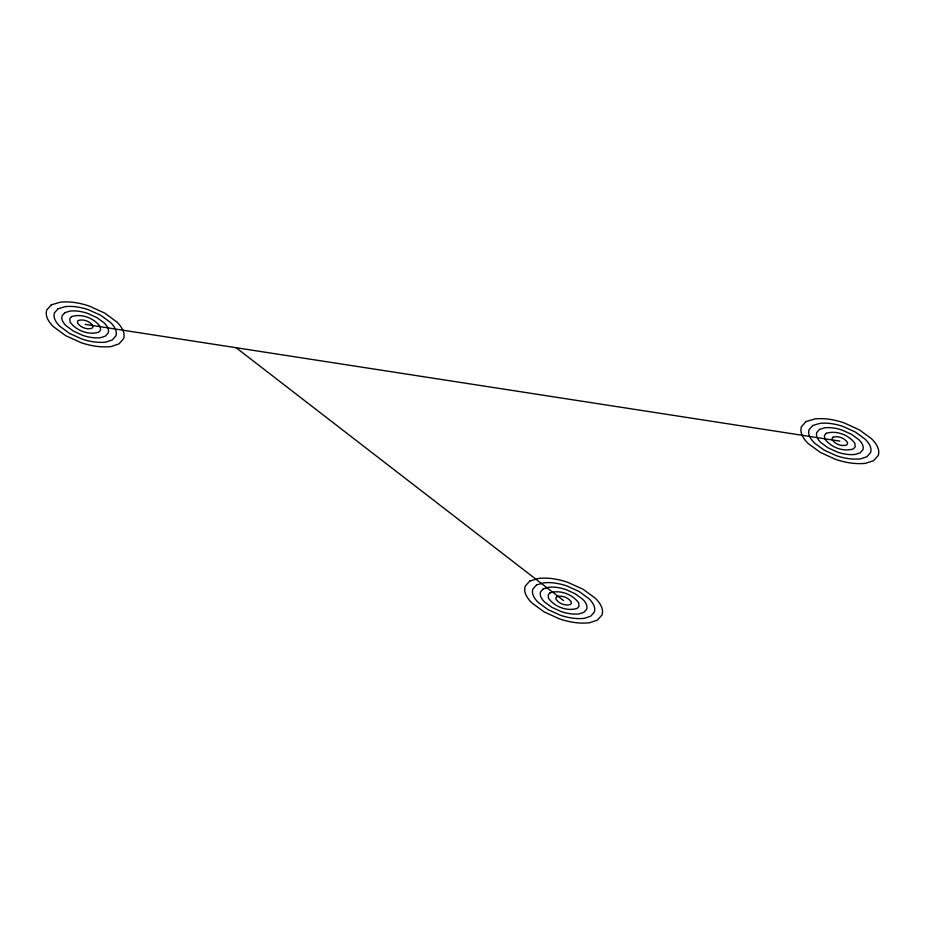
<?xml version="1.0" encoding="UTF-8"?>
<svg xmlns="http://www.w3.org/2000/svg" width="925" height="925" viewBox="0 0 925 925"><rect width="100%" height="100%" fill="white"/><g stroke="black" fill="none" stroke-linecap="round" stroke-linejoin="round"><path stroke-width="1.39" d="M85.169 324.363L839.831 441.109M236.095 347.719L563.602 600.591M51.337 304.834L46.712 310.048A34.907 20.153 0 0 0 47.441 318.535A54.668 31.566 0 0 0 53.662 326.883L65.64 335.648L80.822 342.562A54.668 31.566 0 0 0 95.287 346.158A37.069 21.402 0 0 0 110.896 346.597L119.001 343.903L123.626 338.689A34.907 20.153 0 0 0 122.909 330.202A54.668 31.566 0 0 0 116.689 321.854L104.698 313.089L89.517 306.175A54.668 31.566 0 0 0 75.064 302.579A34.907 20.153 0 0 0 60.356 302.163L51.337 304.834M58.102 308.742L54.402 312.904A27.923 16.118 0 0 0 54.98 319.703A43.741 25.253 0 0 0 59.963 326.375L69.548 333.393L81.689 338.92A43.741 25.253 0 0 0 93.263 341.799A29.658 17.124 0 0 0 105.751 342.158L112.237 339.995L115.937 335.833A27.923 16.118 0 0 0 115.359 329.034A43.741 25.253 0 0 0 110.387 322.363L100.802 315.344L88.65 309.817A43.741 25.253 0 0 0 77.087 306.938A27.923 16.118 0 0 0 65.317 306.603L58.102 308.742M64.877 312.65L62.091 315.772A20.94 12.094 0 0 0 62.53 320.871A32.803 18.939 0 0 0 66.265 325.877L73.457 331.138L82.568 335.289A32.803 18.939 0 0 0 91.24 337.44A22.235 12.834 0 0 0 100.605 337.706L105.473 336.087L108.248 332.965A20.94 12.094 0 0 0 107.809 327.866A32.803 18.939 0 0 0 104.086 322.86L96.894 317.599L87.782 313.448A32.803 18.939 0 0 0 79.111 311.297A20.94 12.094 0 0 0 70.288 311.043L64.877 312.65M71.641 316.558L69.791 318.639L70.08 322.039C76.162 330.595 88.592 335.382 98.709 332.179L100.559 330.098L100.27 326.698C94.177 318.119 81.793 313.402 71.641 316.558M78.405 320.466L77.48 321.507L77.631 323.207C80.66 327.485 86.881 329.878 91.933 328.271L92.858 327.23L92.72 325.531C89.667 321.241 83.481 318.882 78.405 320.466M529.771 581.062L525.146 586.265A34.907 20.153 0 0 0 525.874 594.752A54.668 31.566 0 0 0 532.095 603.1L544.073 611.864L559.255 618.779A54.668 31.566 0 0 0 573.72 622.375A37.069 21.402 0 0 0 589.329 622.814L597.434 620.12L602.059 614.917A34.907 20.153 0 0 0 601.343 606.43A54.668 31.566 0 0 0 595.122 598.082L583.132 589.317L567.95 582.392A54.668 31.566 0 0 0 553.497 578.807A34.907 20.153 0 0 0 538.789 578.379L529.771 581.062M536.546 584.958L532.835 589.132A27.923 16.118 0 0 0 533.413 595.92A43.741 25.253 0 0 0 538.396 602.591L547.982 609.61L560.122 615.148A43.741 25.253 0 0 0 571.696 618.016A29.658 17.124 0 0 0 584.184 618.374L590.67 616.212L594.37 612.049A27.923 16.118 0 0 0 593.792 605.262A43.741 25.253 0 0 0 588.82 598.579L579.235 591.572L567.083 586.034A43.741 25.253 0 0 0 555.52 583.166A27.923 16.118 0 0 0 543.75 582.831L536.546 584.958M543.31 588.867L540.524 591.988A20.94 12.094 0 0 0 540.963 597.087A32.803 18.939 0 0 0 544.698 602.094L551.89 607.355L561.001 611.506A32.803 18.939 0 0 0 569.673 613.657A22.235 12.834 0 0 0 579.038 613.923L583.906 612.304L586.681 609.182A20.94 12.094 0 0 0 586.242 604.094A32.803 18.939 0 0 0 582.519 599.088L575.327 593.827L566.216 589.676A32.803 18.939 0 0 0 557.544 587.514A20.94 12.094 0 0 0 548.722 587.271L543.31 588.867M550.074 592.775L548.224 594.856L548.513 598.255C554.595 606.812 567.025 611.598 577.142 608.407L578.992 606.314L578.703 602.927C572.61 594.347 560.226 589.618 550.074 592.775M556.838 596.683L555.913 597.723L556.064 599.423C559.093 603.701 565.314 606.095 570.367 604.499L571.292 603.458L571.153 601.759C568.1 597.469 561.914 595.099 556.838 596.683M805.999 421.58L801.374 426.783A34.907 20.153 0 0 0 802.091 435.27A54.668 31.566 0 0 0 808.311 443.618L820.302 452.394L835.483 459.309A54.668 31.566 0 0 0 849.936 462.893A37.069 21.402 0 0 0 865.546 463.344L873.663 460.65L878.288 455.435A34.907 20.153 0 0 0 877.559 446.948A54.668 31.566 0 0 0 871.338 438.6L859.36 429.836L844.178 422.922A54.668 31.566 0 0 0 829.713 419.326A34.907 20.153 0 0 0 815.018 418.909L805.999 421.58M812.763 425.488L809.063 429.651A27.923 16.118 0 0 0 809.641 436.438A43.741 25.253 0 0 0 814.613 443.121L824.198 450.14L836.35 455.667A43.741 25.253 0 0 0 847.913 458.546A29.658 17.124 0 0 0 860.4 458.892L866.898 456.742L870.598 452.568A27.923 16.118 0 0 0 870.02 445.781A43.741 25.253 0 0 0 865.037 439.109L855.452 432.091L843.311 426.552A43.741 25.253 0 0 0 831.737 423.685A27.923 16.118 0 0 0 819.978 423.349L812.763 425.488M819.527 429.397L816.752 432.518A20.94 12.094 0 0 0 817.191 437.606A32.803 18.939 0 0 0 820.914 442.624L828.106 447.873L837.218 452.024A32.803 18.939 0 0 0 845.889 454.187A22.235 12.834 0 0 0 855.267 454.453L860.123 452.834L862.909 449.712A20.94 12.094 0 0 0 862.47 444.613A32.803 18.939 0 0 0 858.735 439.606L851.543 434.345L842.432 430.194A32.803 18.939 0 0 0 833.76 428.044A20.94 12.094 0 0 0 824.938 427.789L819.527 429.397M826.291 433.305L824.441 435.386L824.73 438.774C830.812 447.342 843.253 452.128 853.359 448.926L855.209 446.844L854.92 443.445C848.826 434.866 836.454 430.137 826.291 433.305M833.067 437.201L832.142 438.253L832.28 439.942C835.321 444.231 841.542 446.613 846.595 445.017L847.52 443.977L847.369 442.277C844.328 437.988 838.143 435.629 833.067 437.201"/></g></svg>
